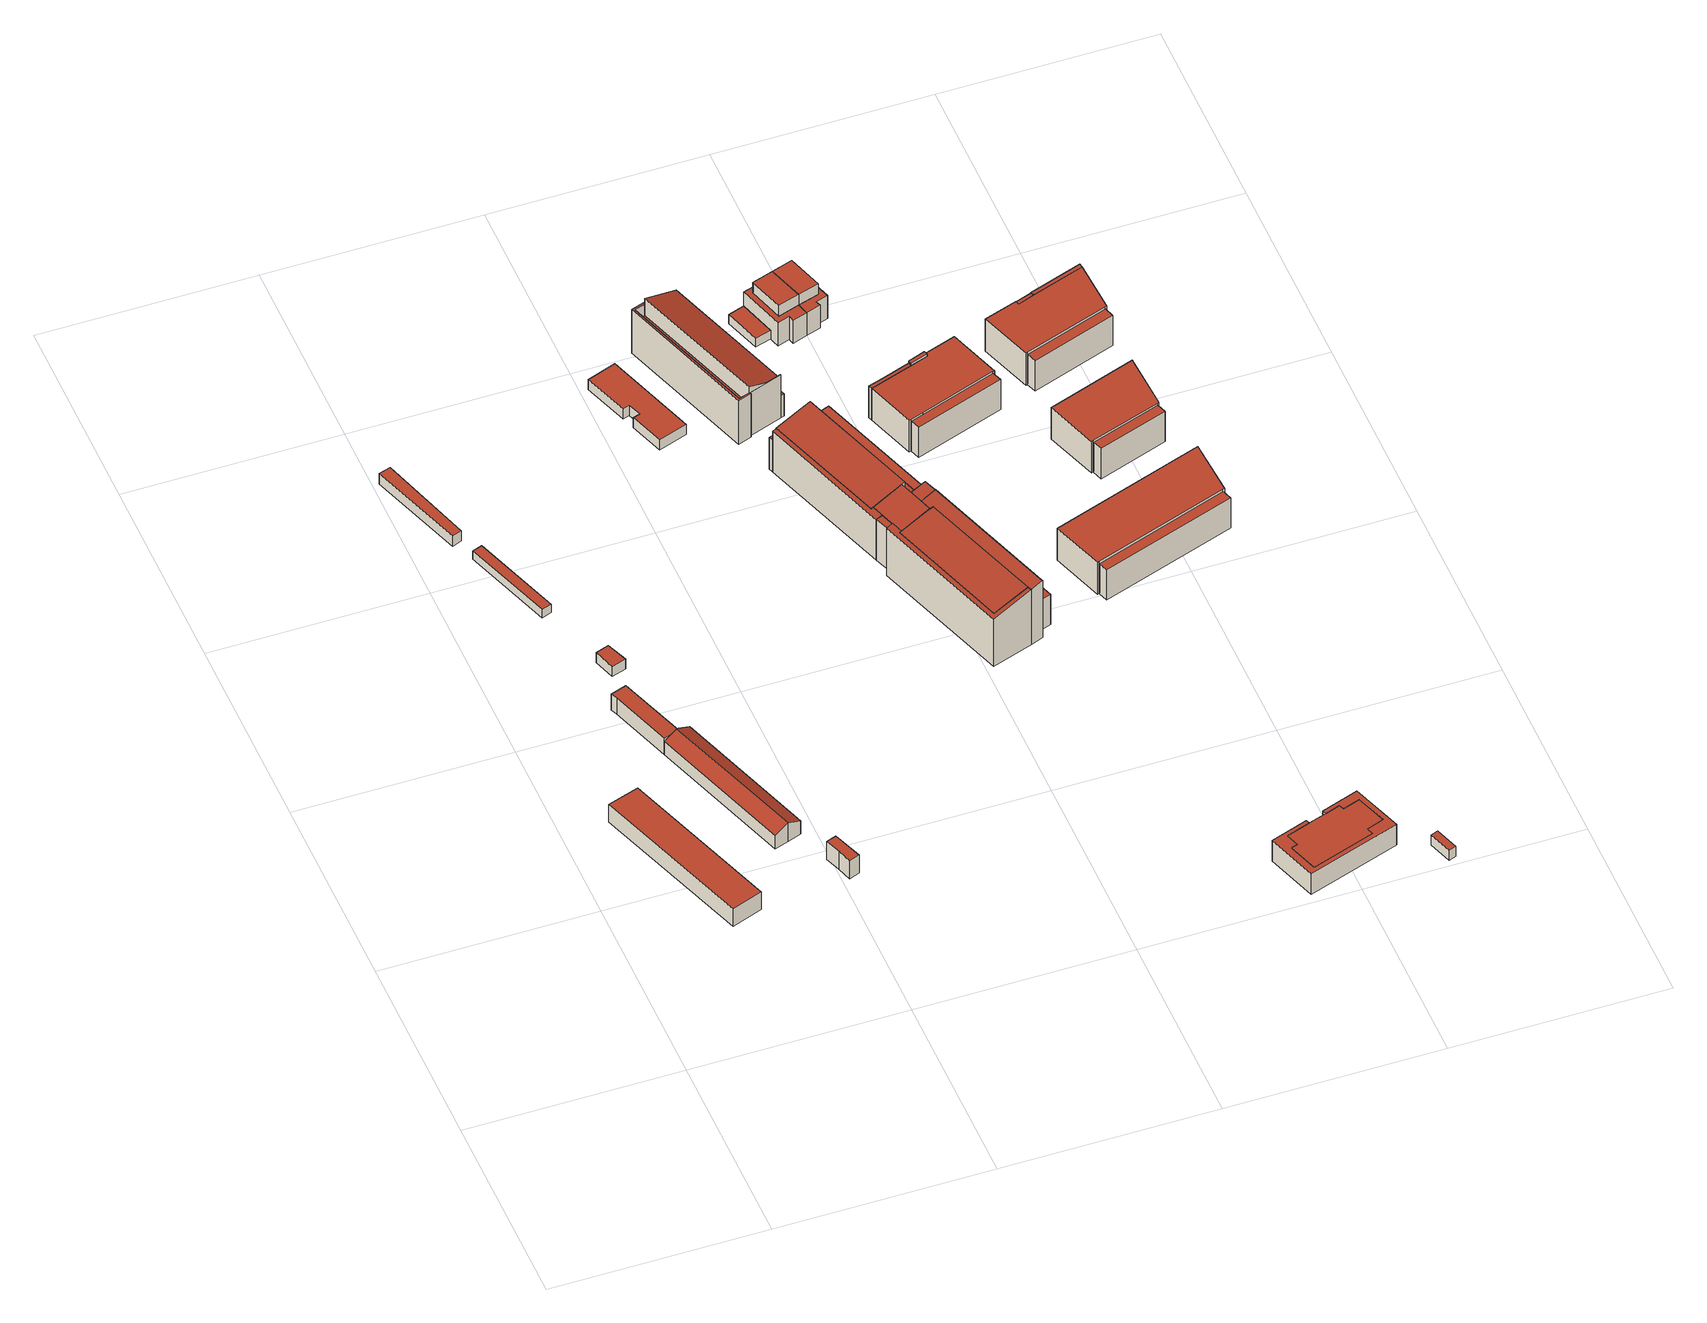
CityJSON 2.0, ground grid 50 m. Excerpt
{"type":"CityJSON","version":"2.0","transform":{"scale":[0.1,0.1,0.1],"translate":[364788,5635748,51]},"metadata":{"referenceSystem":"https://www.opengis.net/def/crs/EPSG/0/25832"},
"CityObjects":{
"building1":{"type":"Building","attributes":{"Geometrietyp2DReferenz":"3000","Gemeindeschluessel":"05315000","function":"51009_1610","roofType":"1000","measuredHeight":5.07},"geometry":[{"type":"Solid","lod":"2","boundaries":[[[[0,1,2,3]],[[4,5,1,0]],[[6,7,5,4]],[[3,2,7,6]],[[4,0,3,6]],[[1,5,7,2]]]],"semantics":{"surfaces":[{"type":"WallSurface"},{"type":"RoofSurface"},{"type":"GroundSurface"}],"values":[[0,0,0,0,1,2]]}}]},
"building2":{"type":"Building","attributes":{"Geometrietyp2DReferenz":"3000","Gemeindeschluessel":"05315000","function":"51009_1610","roofType":"9999","measuredHeight":3},"geometry":[{"type":"Solid","lod":"2","boundaries":[[[[8,9,10,11]],[[9,12,13,10]],[[8,14,12,9]],[[11,15,14,8]],[[10,13,15,11]],[[12,14,15,13]]]],"semantics":{"surfaces":[{"type":"RoofSurface"},{"type":"WallSurface"},{"type":"GroundSurface"}],"values":[[0,1,1,1,1,2]]}}]},
"building3":{"type":"Building","attributes":{"Gemeindeschluessel":"05315000","Geometrietyp2DReferenz":"3000","function":"51009_1610"},"children":["building3-1","building3-2"]},
"building3-1":{"type":"BuildingPart","attributes":{"roofType":"3100","measuredHeight":5.37},"parents":["building3"],"geometry":[{"type":"MultiSurface","lod":"2","boundaries":[[[16,17,18,19]],[[20,21,17,16]],[[22,23,21,20]],[[24,25,23,22]],[[26,27,25,24]],[[26,24,22,28]],[[20,16,19,28,22]],[[29,18,17,21,23,25,27]],[[28,30,31]],[[26,31,30,29,27]],[[28,19,32,30]],[[29,30,32,18]]],"semantics":{"surfaces":[{"type":"WallSurface"},{"type":"RoofSurface"},{"type":"GroundSurface"},{"type":"ClosureSurface"}],"values":[0,0,0,0,0,1,1,2,0,3,0,3]}}]},
"building3-2":{"type":"BuildingPart","attributes":{"roofType":"1000","measuredHeight":4.65},"parents":["building3"],"geometry":[{"type":"MultiSurface","lod":"2","boundaries":[[[33,34,35,36]],[[37,38,34,33]],[[32,18,38,37]],[[36,35,27,39]],[[32,37,33,36,39]],[[34,38,18,27,35]],[[39,26,31]],[[30,31,26,27,29]],[[32,30,29,18]]],"semantics":{"surfaces":[{"type":"WallSurface"},{"type":"RoofSurface"},{"type":"GroundSurface"},{"type":"ClosureSurface"}],"values":[0,0,0,0,1,2,0,3,3]}}]},
"building4":{"type":"Building","attributes":{"Geometrietyp2DReferenz":"3000","Gemeindeschluessel":"05315000","function":"51009_1610","roofType":"1000","measuredHeight":2.37},"geometry":[{"type":"Solid","lod":"2","boundaries":[[[[40,41,42,43]],[[44,45,41,40]],[[46,47,45,44]],[[43,42,47,46]],[[44,40,43,46]],[[41,45,47,42]]]],"semantics":{"surfaces":[{"type":"WallSurface"},{"type":"RoofSurface"},{"type":"GroundSurface"}],"values":[[0,0,0,0,1,2]]}}]},
"building5":{"type":"Building","attributes":{"Geometrietyp2DReferenz":"3000","Gemeindeschluessel":"05315000","function":"31001_2055","roofType":"1000","measuredHeight":2.93,"storeysAboveGround":1},"address":[{"country":"Germany","locality":"Köln","thoroughfareNumber":"45","thoroughfareName":"Am Bahnhof"}],"geometry":[{"type":"Solid","lod":"2","boundaries":[[[[48,49,50,51]],[[52,53,49,48]],[[54,55,53,52]],[[51,50,55,54]],[[52,48,51,54]],[[49,53,55,50]]]],"semantics":{"surfaces":[{"type":"WallSurface"},{"type":"RoofSurface"},{"type":"GroundSurface"}],"values":[[0,0,0,0,1,2]]}}]},
"building6":{"type":"Building","attributes":{"Geometrietyp2DReferenz":"3000","Gemeindeschluessel":"05315000","function":"51009_1610","roofType":"1000","measuredHeight":5.26},"geometry":[{"type":"Solid","lod":"2","boundaries":[[[[56,57,58,59]],[[60,61,57,56]],[[62,63,61,60]],[[64,65,63,62]],[[59,58,65,64]],[[62,60,56,59,64]],[[57,61,63,65,58]]]],"semantics":{"surfaces":[{"type":"WallSurface"},{"type":"RoofSurface"},{"type":"GroundSurface"}],"values":[[0,0,0,0,0,1,2]]}}]},
"building7":{"type":"Building","attributes":{"Geometrietyp2DReferenz":"3000","Gemeindeschluessel":"05315000","function":"51009_1611","roofType":"1000","measuredHeight":5.26},"geometry":[{"type":"Solid","lod":"2","boundaries":[[[[56,57,58,59]],[[60,61,57,56]],[[62,63,61,60]],[[64,65,63,62]],[[59,58,65,64]],[[62,60,56,59,64]],[[57,61,63,65,58]]]],"semantics":{"surfaces":[{"type":"WallSurface"},{"type":"RoofSurface"},{"type":"GroundSurface"}],"values":[[0,0,0,0,0,1,2]]}}]},
"building8":{"type":"Building","attributes":{"Geometrietyp2DReferenz":"3000","Gemeindeschluessel":"05315000","function":"51009_1611","roofType":"1000","measuredHeight":2.9},"geometry":[{"type":"Solid","lod":"2","boundaries":[[[[66,67,68,69]],[[70,71,67,66]],[[72,73,71,70]],[[74,75,73,72]],[[76,77,75,74]],[[78,79,77,76]],[[80,81,79,78]],[[69,68,81,80]],[[78,76,74,72,70,66,69,80]],[[67,71,73,75,77,79,81,68]]]],"semantics":{"surfaces":[{"type":"WallSurface"},{"type":"RoofSurface"},{"type":"GroundSurface"}],"values":[[0,0,0,0,0,0,0,0,1,2]]}}]},
"building9":{"type":"Building","attributes":{"Gemeindeschluessel":"05315000","Geometrietyp2DReferenz":"3000","function":"31001_1010"},"address":[{"country":"Germany","locality":"Köln","thoroughfareNumber":"74","thoroughfareName":"Am Bahnhof"},{"country":"Germany","locality":"Köln","thoroughfareNumber":"76","thoroughfareName":"Am Bahnhof"},{"country":"Germany","locality":"Köln","thoroughfareNumber":"80","thoroughfareName":"Am Bahnhof"},{"country":"Germany","locality":"Köln","thoroughfareNumber":"72","thoroughfareName":"Am Bahnhof"},{"country":"Germany","locality":"Köln","thoroughfareNumber":"70","thoroughfareName":"Am Bahnhof"},{"country":"Germany","locality":"Köln","thoroughfareNumber":"78","thoroughfareName":"Am Bahnhof"},{"country":"Germany","locality":"Köln","thoroughfareNumber":"82","thoroughfareName":"Am Bahnhof"}],"children":["building9-1","building9-2","building9-3","building9-4","building9-5","building9-6"]},
"building9-1":{"type":"BuildingPart","attributes":{"roofType":"2100","measuredHeight":14.4,"storeysAboveGround":4},"parents":["building9"],"geometry":[{"type":"MultiSurface","lod":"2","boundaries":[[[82,83,84,85]],[[86,87,88,89]],[[90,86,89,91]],[[83,92,93]],[[93,92,90,91,84]],[[90,94,87,86]],[[83,82,95,96]],[[96,95,94,90]],[[82,85,97,98]],[[88,87,98,97]],[[85,84,99,100]],[[100,99,89,88]]],"semantics":{"surfaces":[{"type":"RoofSurface"},{"type":"GroundSurface"},{"type":"WallSurface"},{"type":"ClosureSurface"}],"values":[0,1,2,2,3,2,2,3,2,3,2,3]}}]},
"building9-2":{"type":"BuildingPart","attributes":{"roofType":"1000","measuredHeight":12.7,"storeysAboveGround":4},"address":[{"country":"Germany","locality":"Köln","thoroughfareNumber":"74","thoroughfareName":"Am Bahnhof"}],"parents":["building9"],"geometry":[{"type":"MultiSurface","lod":"2","boundaries":[[[101,102,103,104]],[[105,87,106,107]],[[108,109,110,111]],[[112,113,109,108]],[[114,115,113,112]],[[104,103,115,114]],[[112,108,111,116,92,117,118,105,107,101,104,114]],[[102,106,87,119,120,86,121,110,109,113,115,103]],[[101,107,122,123]],[[106,102,123,122]],[[94,124,119,87]],[[105,118,125,95]],[[95,125,124,94]],[[124,126,120,119]],[[118,117,127,125]],[[125,127,126,124]],[[126,90,86,120]],[[117,92,96,127]],[[127,96,90,126]],[[90,128,121,86]],[[92,116,128,90]],[[128,129,110,121]],[[116,111,129,128]]],"semantics":{"surfaces":[{"type":"WallSurface"},{"type":"RoofSurface"},{"type":"GroundSurface"},{"type":"ClosureSurface"}],"values":[0,0,0,0,0,0,1,2,0,3,0,0,3,0,0,3,0,0,3,0,3,0,3]}}]},
"building9-3":{"type":"BuildingPart","attributes":{"roofType":"1000","measuredHeight":6.5,"storeysAboveGround":4},"address":[{"country":"Germany","locality":"Köln","thoroughfareNumber":"74","thoroughfareName":"Am Bahnhof"}],"parents":["building9"],"geometry":[{"type":"Solid","lod":"2","boundaries":[[[[130,131,88,100]],[[132,133,131,130]],[[99,89,133,132]],[[132,130,100,99]],[[131,133,89,88]],[[99,100,88,89]]]],"semantics":{"surfaces":[{"type":"WallSurface"},{"type":"RoofSurface"},{"type":"GroundSurface"},{"type":"ClosureSurface"}],"values":[[0,0,0,1,2,3]]}}]},
"building9-4":{"type":"BuildingPart","attributes":{"roofType":"1000","measuredHeight":9.44,"storeysAboveGround":4},"address":[{"country":"Germany","locality":"Köln","thoroughfareNumber":"74","thoroughfareName":"Am Bahnhof"}],"parents":["building9"],"geometry":[{"type":"Solid","lod":"2","boundaries":[[[[96,95,125,127]],[[94,90,126,124]],[[125,95,94,124]],[[95,96,90,94]],[[96,127,126,90]],[[127,125,124,126]]]],"semantics":{"surfaces":[{"type":"RoofSurface"},{"type":"GroundSurface"},{"type":"ClosureSurface"}],"values":[[0,1,2,2,2,2]]}}]},
"building9-5":{"type":"BuildingPart","attributes":{"roofType":"1000","measuredHeight":12.59,"storeysAboveGround":4},"address":[{"country":"Germany","locality":"Köln","thoroughfareNumber":"74","thoroughfareName":"Am Bahnhof"}],"parents":["building9"],"geometry":[{"type":"MultiSurface","lod":"2","boundaries":[[[134,135,91,136]],[[111,129,135,134]],[[111,134,136,92,116]],[[91,135,129,128,90]],[[136,84,93]],[[92,93,84,91,90]],[[116,128,129,111]],[[92,90,128,116]]],"semantics":{"surfaces":[{"type":"WallSurface"},{"type":"RoofSurface"},{"type":"GroundSurface"},{"type":"ClosureSurface"}],"values":[0,0,1,2,0,3,3,3]}}]},
"building9-6":{"type":"BuildingPart","attributes":{"roofType":"1000","measuredHeight":3.5,"storeysAboveGround":4},"address":[{"country":"Germany","locality":"Köln","thoroughfareNumber":"74","thoroughfareName":"Am Bahnhof"}],"parents":["building9"],"geometry":[{"type":"Solid","lod":"2","boundaries":[[[[122,106,87,98]],[[137,138,102,123]],[[97,88,138,137]],[[137,123,122,98,97]],[[106,102,138,88,87]],[[122,123,102,106]],[[97,98,87,88]]]],"semantics":{"surfaces":[{"type":"WallSurface"},{"type":"RoofSurface"},{"type":"GroundSurface"},{"type":"ClosureSurface"}],"values":[[0,0,0,1,2,3,3]]}}]},
"building10":{"type":"Building","attributes":{"Gemeindeschluessel":"05315000","Geometrietyp2DReferenz":"3000","function":"31001_1010"},"address":[{"country":"Germany","locality":"Köln","thoroughfareNumber":"56","thoroughfareName":"Am Bahnhof"},{"country":"Germany","locality":"Köln","thoroughfareNumber":"52","thoroughfareName":"Am Bahnhof"},{"country":"Germany","locality":"Köln","thoroughfareNumber":"54","thoroughfareName":"Am Bahnhof"},{"country":"Germany","locality":"Köln","thoroughfareNumber":"58","thoroughfareName":"Am Bahnhof"}],"children":["building10-1","building10-2","building10-3","building10-4","building10-5","building10-6","building10-7","building10-8","building10-9","building10-10"]},
"building10-1":{"type":"BuildingPart","attributes":{"roofType":"2100","measuredHeight":16.75,"storeysAboveGround":3},"parents":["building10"],"geometry":[{"type":"MultiSurface","lod":"2","boundaries":[[[139,140,141,142]],[[143,144,140,139]],[[145,146,144,143]],[[143,139,142,147,148,149,150,145]],[[151,152,153,141,140,144,146,154]],[[155,156,151,154]],[[156,155,150,149]],[[156,157,152,151]],[[149,148,157,156]],[[157,158,153,152]],[[148,147,158,157]],[[159,141,153,160]],[[142,161,162]],[[147,162,161,159,160]],[[145,150,154,146]]],"semantics":{"surfaces":[{"type":"WallSurface"},{"type":"RoofSurface"},{"type":"GroundSurface"},{"type":"ClosureSurface"}],"values":[0,0,0,1,2,0,3,0,3,0,3,0,0,3,3]}}]},
"building10-2":{"type":"BuildingPart","attributes":{"roofType":"2100","measuredHeight":16.02,"storeysAboveGround":3},"parents":["building10"],"geometry":[{"type":"MultiSurface","lod":"2","boundaries":[[[163,164,146,145]],[[165,166,164,163]],[[167,168,169,165,163,145,150,170]],[[146,164,166,171,172,173,174,154]],[[146,154,150,145]],[[175,171,166,176]],[[169,177,178]],[[165,178,177,175,176]],[[179,180,172,171]],[[169,168,180,179]],[[180,181,173,172]],[[168,167,181,180]],[[181,182,174,173]],[[167,170,182,181]],[[182,155,154,174]],[[170,183,150,155,182]]],"semantics":{"surfaces":[{"type":"WallSurface"},{"type":"RoofSurface"},{"type":"GroundSurface"},{"type":"ClosureSurface"}],"values":[0,0,1,2,3,0,0,3,0,3,0,3,0,3,0,3]}}]},
"building10-3":{"type":"BuildingPart","attributes":{"roofType":"2100","measuredHeight":14.48,"storeysAboveGround":3},"address":[{"country":"Germany","locality":"Köln","thoroughfareNumber":"56","thoroughfareName":"Am Bahnhof"}],"parents":["building10"],"geometry":[{"type":"MultiSurface","lod":"2","boundaries":[[[184,185,186,187,188,189]],[[190,191,192,193,194,195]],[[196,197,190,195]],[[188,187,198,199]],[[197,196,199,198]],[[197,200,191,190]],[[187,186,201,202]],[[200,197,202,201]],[[200,203,192,191]],[[186,185,204,201]],[[203,200,201,204]],[[203,205,193,192]],[[185,184,206,204]],[[205,203,204,206]],[[189,207,208]],[[184,208,207,194,193]],[[209,196,195,194]],[[189,188,199,207]],[[196,209,207,199]]],"semantics":{"surfaces":[{"type":"RoofSurface"},{"type":"GroundSurface"},{"type":"WallSurface"},{"type":"ClosureSurface"}],"values":[0,1,2,2,3,2,2,3,2,2,3,2,2,3,2,3,2,2,3]}}]},
"building10-4":{"type":"BuildingPart","attributes":{"roofType":"2100","measuredHeight":14.45,"storeysAboveGround":3},"parents":["building10"],"geometry":[{"type":"MultiSurface","lod":"2","boundaries":[[[210,211,180,212]],[[213,210,212,214,215,150,149]],[[182,181,180,211,157,156,155]],[[215,170,183]],[[150,183,170,182,155]],[[215,214,167,170]],[[181,182,170,167]],[[214,212,168,167]],[[180,181,167,168]],[[210,216,217]],[[217,216,213,157,211]],[[149,148,213]],[[156,157,148,149]],[[150,155,156,149]]],"semantics":{"surfaces":[{"type":"WallSurface"},{"type":"RoofSurface"},{"type":"GroundSurface"},{"type":"ClosureSurface"}],"values":[0,1,2,0,3,0,3,0,3,0,3,0,3,3]}}]},
"building10-5":{"type":"BuildingPart","attributes":{"roofType":"2100","measuredHeight":14.48,"storeysAboveGround":3},"parents":["building10"],"geometry":[{"type":"MultiSurface","lod":"2","boundaries":[[[168,180,211,217]],[[218,219,207,168,217]],[[194,193,157,211,180]],[[175,220,209,194,179]],[[169,221,222,177]],[[168,169,179,180]],[[177,222,220,175]],[[222,221,207,209,220]],[[219,184,208]],[[207,208,184,193,194]],[[205,223,160,158,193]],[[219,218,148,147,224,225,206]],[[157,158,147,148]],[[224,147,160,223]],[[223,205,206,225]],[[218,216,213]],[[213,216,217,211,157]]],"semantics":{"surfaces":[{"type":"WallSurface"},{"type":"RoofSurface"},{"type":"GroundSurface"},{"type":"ClosureSurface"}],"values":[0,1,2,0,0,3,3,3,0,3,0,0,3,3,3,0,3]}}]},
"building10-6":{"type":"BuildingPart","attributes":{"roofType":"1000","measuredHeight":11.91,"storeysAboveGround":3},"address":[{"country":"Germany","locality":"Köln","thoroughfareNumber":"56","thoroughfareName":"Am Bahnhof"}],"parents":["building10"],"geometry":[{"type":"MultiSurface","lod":"2","boundaries":[[[226,227,176,228]],[[177,222,226,228]],[[220,175,176,227]],[[226,229,230]],[[230,229,222,220,227]],[[175,220,222,177]],[[228,165,178]],[[177,178,165,176,175]]],"semantics":{"surfaces":[{"type":"WallSurface"},{"type":"RoofSurface"},{"type":"GroundSurface"},{"type":"ClosureSurface"}],"values":[0,1,2,0,3,3,0,3]}}]},
"building10-7":{"type":"BuildingPart","attributes":{"roofType":"2100","measuredHeight":14.66,"storeysAboveGround":3},"address":[{"country":"Germany","locality":"Köln","thoroughfareNumber":"56","thoroughfareName":"Am Bahnhof"}],"parents":["building10"],"geometry":[{"type":"MultiSurface","lod":"2","boundaries":[[[161,159,231,232]],[[161,232,224,147]],[[231,159,160,223]],[[224,232,233,225]],[[225,233,231,223]],[[161,162,147,160,159]],[[147,224,223,160]]],"semantics":{"surfaces":[{"type":"WallSurface"},{"type":"RoofSurface"},{"type":"GroundSurface"},{"type":"ClosureSurface"}],"values":[0,1,2,0,3,3,3]}}]},
"building10-8":{"type":"BuildingPart","attributes":{"roofType":"1000","measuredHeight":9.31,"storeysAboveGround":3},"address":[{"country":"Germany","locality":"Köln","thoroughfareNumber":"56","thoroughfareName":"Am Bahnhof"}],"parents":["building10"],"geometry":[{"type":"Solid","lod":"2","boundaries":[[[[234,235,236,237]],[[238,239,235,234]],[[240,241,239,238]],[[233,231,241,240]],[[206,225,233,240,238,234,237,201,204]],[[236,235,239,241,231,223,205,203,200]],[[237,236,200,201]],[[233,225,223,231]],[[225,206,205,223]],[[206,204,203,205]],[[204,201,200,203]]]],"semantics":{"surfaces":[{"type":"WallSurface"},{"type":"RoofSurface"},{"type":"GroundSurface"},{"type":"ClosureSurface"}],"values":[[0,0,0,0,1,2,3,3,3,3,3]]}}]},
"building10-9":{"type":"BuildingPart","attributes":{"roofType":"1000","measuredHeight":9.31,"storeysAboveGround":3},"parents":["building10"],"geometry":[{"type":"Solid","lod":"2","boundaries":[[[[242,243,244,245]],[[237,236,243,242]],[[201,237,242,245,202]],[[243,236,200,197,244]],[[201,200,236,237]],[[201,202,197,200]],[[202,245,244,197]]]],"semantics":{"surfaces":[{"type":"WallSurface"},{"type":"RoofSurface"},{"type":"GroundSurface"},{"type":"ClosureSurface"}],"values":[[0,0,1,2,3,3,3]]}}]},
"building10-10":{"type":"BuildingPart","attributes":{"roofType":"2100","measuredHeight":12.14,"storeysAboveGround":3},"parents":["building10"],"geometry":[{"type":"MultiSurface","lod":"2","boundaries":[[[246,244,227,230]],[[207,199,198,246,230,221]],[[244,197,196,209,220,227]],[[246,198,202,245]],[[197,244,245,202]],[[198,199,196,197]],[[207,209,196,199]],[[207,221,222,220,209]],[[221,229,222]],[[222,229,230,227,220]]],"semantics":{"surfaces":[{"type":"WallSurface"},{"type":"RoofSurface"},{"type":"GroundSurface"},{"type":"ClosureSurface"}],"values":[0,1,2,0,3,3,3,3,0,3]}}]},
"building11":{"type":"Building","attributes":{"Geometrietyp2DReferenz":"3000","Gemeindeschluessel":"05315000","function":"51009_1610","roofType":"9999","measuredHeight":3},"geometry":[{"type":"Solid","lod":"2","boundaries":[[[[247,248,249,250]],[[248,251,252,249]],[[247,253,251,248]],[[250,254,253,247]],[[249,252,254,250]],[[251,253,254,252]]]],"semantics":{"surfaces":[{"type":"RoofSurface"},{"type":"WallSurface"},{"type":"GroundSurface"}],"values":[[0,1,1,1,1,2]]}}]},
"building12":{"type":"Building","attributes":{"Geometrietyp2DReferenz":"3000","Gemeindeschluessel":"05315000","function":"51009_1610","roofType":"1000","measuredHeight":8.85},"geometry":[{"type":"Solid","lod":"2","boundaries":[[[[255,256,257,258]],[[259,260,256,255]],[[261,159,260,259]],[[262,231,159,261]],[[263,241,231,262]],[[258,257,241,263]],[[262,261,259,255,258,263]],[[256,260,159,231,241,257]]]],"semantics":{"surfaces":[{"type":"WallSurface"},{"type":"RoofSurface"},{"type":"GroundSurface"}],"values":[[0,0,0,0,0,0,1,2]]}}]},
"building13":{"type":"Building","attributes":{"Geometrietyp2DReferenz":"3000","Gemeindeschluessel":"05315000","function":"51009_1611","roofType":"1000","measuredHeight":2.59},"geometry":[{"type":"Solid","lod":"2","boundaries":[[[[264,265,266,267]],[[268,269,265,264]],[[270,271,269,268]],[[267,266,271,270]],[[268,264,267,270]],[[265,269,271,266]]]],"semantics":{"surfaces":[{"type":"WallSurface"},{"type":"RoofSurface"},{"type":"GroundSurface"}],"values":[[0,0,0,0,1,2]]}}]},
"building14":{"type":"Building","attributes":{"Gemeindeschluessel":"05315000","Geometrietyp2DReferenz":"3000","function":"31001_1010"},"address":[{"country":"Germany","locality":"Köln","thoroughfareNumber":"7","thoroughfareName":"Zum Alten Paulshof"}],"children":["building14-1","building14-2"]},
"building14-1":{"type":"BuildingPart","attributes":{"roofType":"9999","measuredHeight":6,"storeysAboveGround":2},"parents":["building14"],"geometry":[{"type":"Solid","lod":"2","boundaries":[[[[272,273,274,275,276,277,278,279,280,281,282,283,284,285,286,287,288,289]],[[287,290,291,288]],[[286,292,290,287]],[[274,293,294,275]],[[273,295,293,274]],[[288,291,296,289]],[[272,297,295,273]],[[289,296,297,272]],[[285,252,292,286]],[[284,251,252,285]],[[283,253,251,284]],[[282,298,253,283]],[[281,299,298,282]],[[280,300,299,281]],[[279,301,300,280]],[[278,302,301,279]],[[277,303,302,278]],[[276,304,303,277]],[[275,294,304,276]],[[290,292,252,251,253,298,299,300,301,302,303,304,294,293,295,297,296,291]]]],"semantics":{"surfaces":[{"type":"RoofSurface"},{"type":"WallSurface"},{"type":"GroundSurface"}],"values":[[0,1,1,1,1,1,1,1,1,1,1,1,1,1,1,1,1,1,1,2]]}}]},
"building14-2":{"type":"BuildingPart","attributes":{"roofType":"9999","measuredHeight":6,"storeysAboveGround":2},"address":[{"country":"Germany","locality":"Köln","thoroughfareNumber":"7","thoroughfareName":"Zum Alten Paulshof"}],"parents":["building14"],"geometry":[{"type":"Solid","lod":"2","boundaries":[[[[281,280,279,278,277,276,275,286,285,284,283,282]],[[275,294,292,286]],[[281,299,300,280]],[[282,298,299,281]],[[283,253,298,282]],[[284,251,253,283]],[[285,252,251,284]],[[286,292,252,285]],[[276,304,294,275]],[[277,303,304,276]],[[278,302,303,277]],[[279,301,302,278]],[[280,300,301,279]],[[251,252,292,294,304,303,302,301,300,299,298,253]]]],"semantics":{"surfaces":[{"type":"RoofSurface"},{"type":"WallSurface"},{"type":"GroundSurface"}],"values":[[0,1,1,1,1,1,1,1,1,1,1,1,1,2]]}}]},
"building15":{"type":"Building","attributes":{"Gemeindeschluessel":"05315000","Geometrietyp2DReferenz":"3000","function":"31001_1010"},"address":[{"country":"Germany","locality":"Köln","thoroughfareNumber":"2","thoroughfareName":"Kemenatenweg"}],"children":["building15-1","building15-2"]},
"building15-1":{"type":"BuildingPart","attributes":{"roofType":"1000","measuredHeight":6.74,"storeysAboveGround":2},"parents":["building15"],"geometry":[{"type":"Solid","lod":"2","boundaries":[[[[305,306,307,308]],[[309,266,306,305]],[[310,311,266,309]],[[312,313,311,310]],[[314,315,316,317]],[[318,319,315,314]],[[308,307,319,318]],[[314,317,320,321,312,310,309,305,308,318]],[[306,266,311,313,322,323,316,315,319,307]],[[312,321,322,313]],[[321,320,323,322]],[[320,317,316,323]]]],"semantics":{"surfaces":[{"type":"WallSurface"},{"type":"RoofSurface"},{"type":"GroundSurface"},{"type":"ClosureSurface"}],"values":[[0,0,0,0,0,0,0,1,2,3,3,3]]}}]},
"building15-2":{"type":"BuildingPart","attributes":{"roofType":"1000","measuredHeight":9.82,"storeysAboveGround":2},"address":[{"country":"Germany","locality":"Köln","thoroughfareNumber":"2","thoroughfareName":"Kemenatenweg"}],"parents":["building15"],"geometry":[{"type":"MultiSurface","lod":"2","boundaries":[[[324,316,313,325]],[[324,325,326,327]],[[313,316,323,322]],[[326,325,312,321]],[[313,322,321,312]],[[324,327,320,317]],[[323,316,317,320]],[[327,326,321,320]],[[322,323,320,321]]],"semantics":{"surfaces":[{"type":"WallSurface"},{"type":"RoofSurface"},{"type":"GroundSurface"},{"type":"ClosureSurface"}],"values":[0,1,2,0,3,0,3,0,3]}}]},
"building16":{"type":"Building","attributes":{"Geometrietyp2DReferenz":"3000","Gemeindeschluessel":"05315000","function":"51009_1610","roofType":"9999","measuredHeight":3},"geometry":[{"type":"Solid","lod":"2","boundaries":[[[[328,329,330,331]],[[329,302,332,330]],[[328,303,302,329]],[[331,304,303,328]],[[330,332,304,331]],[[302,303,304,332]]]],"semantics":{"surfaces":[{"type":"RoofSurface"},{"type":"WallSurface"},{"type":"GroundSurface"}],"values":[[0,1,1,1,1,2]]}}]},
"building17":{"type":"Building","attributes":{"Geometrietyp2DReferenz":"3000","Gemeindeschluessel":"05315000","function":"51009_1610","roofType":"9999","measuredHeight":3},"geometry":[{"type":"Solid","lod":"2","boundaries":[[[[333,334,335,336]],[[334,337,301,335]],[[333,299,337,334]],[[336,300,299,333]],[[335,301,300,336]],[[337,299,300,301]]]],"semantics":{"surfaces":[{"type":"RoofSurface"},{"type":"WallSurface"},{"type":"GroundSurface"}],"values":[[0,1,1,1,1,2]]}}]},
"building18":{"type":"Building","attributes":{"Gemeindeschluessel":"05315000","Geometrietyp2DReferenz":"3000","function":"31001_1010"},"address":[{"country":"Germany","locality":"Köln","thoroughfareNumber":"4","thoroughfareName":"Kemenatenweg"}],"children":["building18-1","building18-2"]},
"building18-1":{"type":"BuildingPart","attributes":{"roofType":"1000","measuredHeight":6.78,"storeysAboveGround":2},"parents":["building18"],"geometry":[{"type":"Solid","lod":"2","boundaries":[[[[310,311,313,312]],[[338,339,311,310]],[[340,341,339,338]],[[342,343,341,340]],[[344,345,343,342]],[[346,347,345,344]],[[348,349,347,346]],[[314,315,349,348]],[[317,316,315,314]],[[348,346,344,342,340,338,310,312,350,351,317,314]],[[352,353,313,311,339,341,343,345,347,349,315,316]],[[317,351,352,316]],[[351,350,353,352]],[[350,312,313,353]]]],"semantics":{"surfaces":[{"type":"WallSurface"},{"type":"RoofSurface"},{"type":"GroundSurface"},{"type":"ClosureSurface"}],"values":[[0,0,0,0,0,0,0,0,0,1,2,3,3,3]]}}]},
"building18-2":{"type":"BuildingPart","attributes":{"roofType":"1000","measuredHeight":9.87,"storeysAboveGround":2},"address":[{"country":"Germany","locality":"Köln","thoroughfareNumber":"4","thoroughfareName":"Kemenatenweg"}],"parents":["building18"],"geometry":[{"type":"MultiSurface","lod":"2","boundaries":[[[325,313,316,324]],[[354,355,325,324]],[[353,352,316,313]],[[325,355,350,312]],[[353,313,312,350]],[[355,354,351,350]],[[352,353,350,351]],[[354,324,317,351]],[[316,352,351,317]]],"semantics":{"surfaces":[{"type":"WallSurface"},{"type":"RoofSurface"},{"type":"GroundSurface"},{"type":"ClosureSurface"}],"values":[0,1,2,0,3,0,3,0,3]}}]},
"building19":{"type":"Building","attributes":{"Gemeindeschluessel":"05315000","Geometrietyp2DReferenz":"3000","function":"31001_1010"},"address":[{"country":"Germany","locality":"Köln","thoroughfareNumber":"68","thoroughfareName":"Am Bahnhof"}],"children":["building19-1","building19-2","building19-3"]},
"building19-1":{"type":"BuildingPart","attributes":{"roofType":"1000","measuredHeight":9.25,"storeysAboveGround":3},"parents":["building19"],"geometry":[{"type":"MultiSurface","lod":"2","boundaries":[[[356,357,358,359]],[[360,361,357,356]],[[362,363,361,360]],[[364,365,366,367]],[[368,369,365,364]],[[370,371,369,368]],[[359,358,371,370]],[[368,364,367,372,373,362,360,356,359,370]],[[357,361,363,374,375,366,365,369,371,358]],[[373,374,363,362]],[[376,377,375,374]],[[373,372,377,376]],[[377,378,366,375]],[[372,367,378,377]]],"semantics":{"surfaces":[{"type":"WallSurface"},{"type":"RoofSurface"},{"type":"GroundSurface"},{"type":"ClosureSurface"}],"values":[0,0,0,0,0,0,0,1,2,3,0,3,0,3]}}]},
"building19-2":{"type":"BuildingPart","attributes":{"roofType":"1000","measuredHeight":9.25,"storeysAboveGround":3},"parents":["building19"],"geometry":[{"type":"MultiSurface","lod":"2","boundaries":[[[379,380,363,362]],[[381,382,380,379]],[[383,384,382,381]],[[383,381,379,362,373]],[[380,382,384,374,363]],[[385,376,374,384]],[[383,373,376,385]],[[362,363,374,373]]],"semantics":{"surfaces":[{"type":"WallSurface"},{"type":"RoofSurface"},{"type":"GroundSurface"},{"type":"ClosureSurface"}],"values":[0,0,0,1,2,0,3,3]}}]},
"building19-3":{"type":"BuildingPart","attributes":{"roofType":"1000","measuredHeight":9.77,"storeysAboveGround":3},"address":[{"country":"Germany","locality":"Köln","thoroughfareNumber":"68","thoroughfareName":"Am Bahnhof"}],"parents":["building19"],"geometry":[{"type":"MultiSurface","lod":"2","boundaries":[[[386,378,385,387]],[[388,389,386,387]],[[377,376,385,378]],[[386,389,372,367]],[[377,378,367,372]],[[389,388,373,372]],[[376,377,372,373]],[[388,387,383,373]],[[385,376,373,383]]],"semantics":{"surfaces":[{"type":"WallSurface"},{"type":"RoofSurface"},{"type":"GroundSurface"},{"type":"ClosureSurface"}],"values":[0,1,2,0,3,0,3,0,3]}}]},
"building20":{"type":"Building","attributes":{"Geometrietyp2DReferenz":"3000","Gemeindeschluessel":"05315000","function":"51009_1610","roofType":"1000","measuredHeight":8.85},"geometry":[{"type":"Solid","lod":"2","boundaries":[[[[390,371,358,391]],[[392,393,371,390]],[[394,395,393,392]],[[396,357,395,394]],[[391,358,357,396]],[[394,392,390,391,396]],[[371,393,395,357,358]]]],"semantics":{"surfaces":[{"type":"WallSurface"},{"type":"RoofSurface"},{"type":"GroundSurface"}],"values":[[0,0,0,0,0,1,2]]}}]},
"building21":{"type":"Building","attributes":{"Geometrietyp2DReferenz":"3000","Gemeindeschluessel":"05315000","function":"51009_1610","roofType":"9999","measuredHeight":3},"geometry":[{"type":"Solid","lod":"2","boundaries":[[[[397,398,399,400]],[[398,401,402,399]],[[397,403,401,398]],[[400,404,403,397]],[[399,402,404,400]],[[401,403,404,402]]]],"semantics":{"surfaces":[{"type":"RoofSurface"},{"type":"WallSurface"},{"type":"GroundSurface"}],"values":[[0,1,1,1,1,2]]}}]},
"building22":{"type":"Building","attributes":{"Geometrietyp2DReferenz":"3000","Gemeindeschluessel":"05315000","function":"31001_1010","roofType":"1000","measuredHeight":9.3,"storeysAboveGround":3},"address":[{"country":"Germany","locality":"Köln","thoroughfareNumber":"62","thoroughfareName":"Am Bahnhof"},{"country":"Germany","locality":"Köln","thoroughfareNumber":"60","thoroughfareName":"Am Bahnhof"}],"geometry":[{"type":"Solid","lod":"2","boundaries":[[[[405,406,407,408]],[[409,410,406,405]],[[411,412,410,409]],[[413,414,412,411]],[[415,416,414,413]],[[417,418,416,415]],[[408,407,418,417]],[[415,413,411,409,405,408,417]],[[406,410,412,414,416,418,407]]]],"semantics":{"surfaces":[{"type":"WallSurface"},{"type":"RoofSurface"},{"type":"GroundSurface"}],"values":[[0,0,0,0,0,0,0,1,2]]}}]},
"building23":{"type":"Building","attributes":{"Geometrietyp2DReferenz":"3000","Gemeindeschluessel":"05315000","function":"51009_1610","roofType":"1000","measuredHeight":8.84},"geometry":[{"type":"Solid","lod":"2","boundaries":[[[[419,420,412,421]],[[422,423,420,419]],[[424,414,423,422]],[[421,412,414,424]],[[422,419,421,424]],[[420,423,414,412]]]],"semantics":{"surfaces":[{"type":"WallSurface"},{"type":"RoofSurface"},{"type":"GroundSurface"}],"values":[[0,0,0,0,1,2]]}}]},
"building24":{"type":"Building","attributes":{"Geometrietyp2DReferenz":"3000","Gemeindeschluessel":"05315000","function":"31001_1010","roofType":"1000","measuredHeight":9.24,"storeysAboveGround":3},"address":[{"country":"Germany","locality":"Köln","thoroughfareNumber":"64","thoroughfareName":"Am Bahnhof"}],"geometry":[{"type":"Solid","lod":"2","boundaries":[[[[425,426,427,428]],[[429,430,426,425]],[[431,432,430,429]],[[433,434,432,431]],[[435,436,434,433]],[[428,427,436,435]],[[433,431,429,425,428,435]],[[426,430,432,434,436,427]]]],"semantics":{"surfaces":[{"type":"WallSurface"},{"type":"RoofSurface"},{"type":"GroundSurface"}],"values":[[0,0,0,0,0,0,1,2]]}}]},
"building25":{"type":"Building","attributes":{"Geometrietyp2DReferenz":"3000","Gemeindeschluessel":"05315000","function":"51009_1610","roofType":"1000","measuredHeight":8.86},"geometry":[{"type":"Solid","lod":"2","boundaries":[[[[437,438,430,439]],[[440,441,438,437]],[[442,432,441,440]],[[439,430,432,442]],[[440,437,439,442]],[[438,441,432,430]]]],"semantics":{"surfaces":[{"type":"WallSurface"},{"type":"RoofSurface"},{"type":"GroundSurface"}],"values":[[0,0,0,0,1,2]]}}]},
"building26":{"type":"Building","attributes":{"Gemeindeschluessel":"05315000","Geometrietyp2DReferenz":"3000","function":"31001_1010"},"address":[{"country":"Germany","locality":"Köln","thoroughfareNumber":"66","thoroughfareName":"Am Bahnhof"}],"children":["building26-1","building26-2","building26-3"]},
"building26-1":{"type":"BuildingPart","attributes":{"roofType":"1000","measuredHeight":9.26,"storeysAboveGround":3},"parents":["building26"],"geometry":[{"type":"MultiSurface","lod":"2","boundaries":[[[443,444,445,446]],[[447,448,444,443]],[[449,450,448,447]],[[451,452,453,454]],[[455,456,452,451]],[[446,445,456,455]],[[451,454,457,458,449,447,443,446,455]],[[444,448,450,459,460,453,452,456,445]],[[461,462,459,450]],[[449,458,463,464]],[[464,463,462,461]],[[462,465,460,459]],[[458,457,466,463]],[[463,466,465,462]],[[454,453,460,457]]],"semantics":{"surfaces":[{"type":"WallSurface"},{"type":"RoofSurface"},{"type":"GroundSurface"},{"type":"ClosureSurface"}],"values":[0,0,0,0,0,0,1,2,0,0,3,0,0,3,3]}}]},
"building26-2":{"type":"BuildingPart","attributes":{"roofType":"1000","measuredHeight":9.26,"storeysAboveGround":3},"parents":["building26"],"geometry":[{"type":"MultiSurface","lod":"2","boundaries":[[[467,468,469,470]],[[454,453,468,467]],[[454,467,470,457]],[[468,453,460,469]],[[457,460,453,454]],[[465,471,469,460]],[[457,470,472,466]],[[466,472,471,465]]],"semantics":{"surfaces":[{"type":"WallSurface"},{"type":"RoofSurface"},{"type":"GroundSurface"},{"type":"ClosureSurface"}],"values":[0,0,1,2,3,0,0,3]}}]},
"building26-3":{"type":"BuildingPart","attributes":{"roofType":"1000","measuredHeight":9.12,"storeysAboveGround":3},"address":[{"country":"Germany","locality":"Köln","thoroughfareNumber":"66","thoroughfareName":"Am Bahnhof"}],"parents":["building26"],"geometry":[{"type":"Solid","lod":"2","boundaries":[[[[472,471,461,464]],[[463,466,472,464]],[[465,462,461,471]],[[472,466,465,471]],[[466,463,462,465]],[[463,464,461,462]]]],"semantics":{"surfaces":[{"type":"WallSurface"},{"type":"RoofSurface"},{"type":"GroundSurface"},{"type":"ClosureSurface"}],"values":[[0,1,2,3,3,3]]}}]},
"building27":{"type":"Building","attributes":{"Geometrietyp2DReferenz":"3000","Gemeindeschluessel":"05315000","function":"51009_1610","roofType":"1000","measuredHeight":8.86},"geometry":[{"type":"Solid","lod":"2","boundaries":[[[[473,474,456,475]],[[476,477,474,473]],[[478,445,477,476]],[[475,456,445,478]],[[476,473,475,478]],[[474,477,445,456]]]],"semantics":{"surfaces":[{"type":"WallSurface"},{"type":"RoofSurface"},{"type":"GroundSurface"}],"values":[[0,0,0,0,1,2]]}}]}
},
"vertices":[
[307,371,72],[307,371,21],[176,748,21],[176,748,72],[235,345,72],[235,345,21],[102,724,72],[102,724,21],
[85,1591,56],[107,1599,56],[35,1826,56],[8,1817,56],[107,1599,26],[35,1826,26],[85,1591,26],[8,1817,26],
[344,888,62],[344,888,24],[316,878,24],[316,878,76],[461,547,62],[461,547,24],[429,535,78],[429,535,24],[396,524,62],[396,524,24],[279,865,62],[279,865,24],[311,876,78],[311,876,24],[311,876,71],[297,871,71],[316,878,71],
[223,1026,71],[223,1026,24],[229,1011,24],[229,1011,71],[260,1039,71],[260,1039,24],[279,865,71],
[205,1330,57],[205,1330,33],[131,1543,33],[131,1543,57],[182,1322,57],[182,1322,33],[108,1535,57],[108,1535,33],
[290,1120,62],[290,1120,33],[271,1171,33],[271,1171,62],[256,1109,62],[256,1109,33],[240,1160,62],[240,1160,33],
[530,386,87],[530,386,34],[505,456,34],[505,456,87],[506,377,87],[506,377,34],[495,411,87],[495,411,34],[481,448,87],[481,448,34],
[656,1730,52],[656,1730,23],[581,1950,23],[581,1950,52],[588,1707,52],[588,1707,23],[560,1788,52],[560,1788,23],[576,1793,52],[576,1793,23],[565,1824,52],[565,1824,23],[550,1819,52],[550,1819,23],[513,1926,52],[513,1926,23],
[666,2000,166],[776,1680,166],[856,1707,137],[746,2027,137],[776,1680,22],[666,2000,22],[746,2027,22],[856,1707,22],[776,1680,23],[856,1707,23],[776,1680,149],[823,1695,149],[666,2000,23],[666,2000,117],[776,1680,117],[746,2027,57],[666,2000,57],[856,1707,87],[746,2027,87],
[668,2001,149],[668,2001,22],[666,2005,22],[666,2005,149],[666,2000,149],[666,2001,22],[666,2001,149],[779,1676,149],[779,1676,22],[778,1679,22],[778,1679,149],[748,1665,149],[748,1665,22],[635,1995,149],[635,1995,22],[777,1679,149],[751,1671,149],[641,1991,149],[641,1991,22],[751,1671,22],[777,1679,22],[666,2001,57],[668,2001,57],[641,1991,23],[641,1991,117],[751,1671,23],[751,1671,117],[777,1679,23],[778,1679,23],
[755,2030,87],[755,2030,22],[865,1710,87],[865,1710,22],
[856,1706,149],[856,1706,23],[856,1707,149],
[745,2028,57],[745,2028,22],
[1140,931,171],[1140,931,4],[1029,1256,4],[1029,1256,171],[1142,927,171],[1142,927,4],[1114,917,164],[1114,917,4],[991,1243,161],[1001,1215,161],[1010,1218,164],[1110,927,164],[1010,1218,4],[1001,1215,4],[991,1243,4],[1110,927,4],[1110,927,19],[1010,1218,19],[1001,1215,19],[991,1243,19],[1029,1256,24],[991,1243,24],[1029,1256,170],[1003,1247,164],
[1017,884,142],[1017,884,4],[904,1213,142],[904,1213,4],[924,1189,144],[929,1191,145],[920,1219,145],[1023,897,144],[920,1219,4],[929,1191,4],[924,1189,4],[1023,897,4],[920,1219,24],[904,1213,24],[920,1219,143],[912,1216,143],[920,1219,19],[929,1191,19],[924,1189,19],[1023,897,19],[1077,916,156],
[971,1302,162],[980,1306,164],[880,1597,164],[794,1567,145],[894,1276,145],[899,1278,146],[794,1567,19],[880,1597,19],[980,1306,19],[971,1302,19],[899,1278,19],[894,1276,19],[894,1276,24],[794,1567,24],[794,1567,144],[894,1276,144],[880,1597,24],[880,1597,117],[794,1567,117],[980,1306,24],[980,1306,117],[971,1302,24],[971,1302,117],[899,1278,145],[923,1286,151],[899,1278,24],
[929,1190,146],[929,1190,19],[929,1191,146],[1001,1215,162],[924,1189,145],[1023,897,145],[947,1197,150],[929,1190,145],
[1001,1215,164],[971,1302,164],[909,1250,24],[909,1250,145],[909,1250,143],[980,1274,24],[980,1274,161],[980,1274,117],
[893,1244,143],[893,1244,24],[904,1213,143],[901,1247,143],[893,1244,142],
[1018,1287,24],[1018,1287,170],[1018,1287,117],
[901,1616,117],[901,1616,24],[877,1607,24],[877,1607,117],[905,1617,117],[905,1617,24],[907,1612,117],[907,1612,24],
[780,1573,117],[780,1573,24],[784,1563,24],[784,1563,117],
[784,1563,142],
[1378,96,49],[1394,101,49],[1383,132,49],[1368,126,49],[1394,101,19],[1383,132,19],[1378,96,19],[1368,126,19],
[1164,939,112],[1164,939,24],[930,1620,24],[930,1620,112],[1140,931,112],[1140,931,24],[1029,1256,112],[1018,1287,112],[907,1612,112],
[919,1931,48],[919,1931,22],[892,2018,22],[892,2018,48],[882,1920,48],[882,1920,22],[854,2005,48],[854,2005,22],
[1607,83,79],[1565,204,79],[1478,174,79],[1482,165,79],[1516,177,79],[1521,165,79],[1561,179,79],[1586,106,79],[1547,92,79],[1552,76,79],[1402,25,79],[1378,96,79],[1394,101,79],[1383,132,79],[1439,151,79],[1436,160,79],[1349,130,79],[1390,9,79],[1436,160,19],[1349,130,19],[1439,151,19],[1478,174,19],[1482,165,19],[1565,204,19],[1390,9,19],[1607,83,19],[1402,25,19],[1552,76,19],[1547,92,19],[1586,106,19],[1561,179,19],[1521,165,19],[1516,177,19],
[927,1907,89],[927,1907,22],[955,1916,22],[955,1916,89],[892,2018,89],[954,2037,89],[954,2037,22],[958,2024,89],[958,2024,22],[993,1914,89],[993,1914,22],[985,1941,22],[985,1941,89],[959,1903,89],[959,1903,22],[935,1925,89],[909,2008,89],[909,2008,22],[935,1925,22],
[985,1941,120],[958,2024,120],[909,2008,120],[935,1925,120],
[1521,165,49],[1561,179,49],[1557,191,49],[1516,177,49],[1557,191,19],
[1552,76,49],[1592,89,49],[1586,106,49],[1547,92,49],[1592,89,19],
[1016,2057,89],[1016,2057,22],[1031,2008,89],[1031,2008,22],[1043,1971,89],[1043,1971,22],[1051,1946,89],[1051,1946,22],[1023,1937,89],[1023,1937,22],[1027,1925,89],[1027,1925,22],[1007,2040,89],[1034,1956,89],[1034,1956,22],[1007,2040,22],
[1034,1956,120],[1007,2040,120],
[1075,1521,113],[1075,1521,21],[1105,1531,21],[1105,1531,113],[1071,1520,113],[1071,1520,21],[1031,1635,113],[1031,1635,21],[1246,1718,113],[1246,1718,21],[1169,1692,21],[1169,1692,113],[1288,1594,113],[1288,1594,21],[1284,1593,113],[1284,1593,21],[1172,1683,113],[1132,1669,113],[1132,1669,21],[1172,1683,21],[1132,1669,22],[1172,1683,22],[1169,1692,22],
[1028,1644,113],[1028,1644,21],[1062,1655,113],[1062,1655,21],[1129,1678,113],[1129,1678,21],[1129,1678,22],
[1169,1692,120],[1129,1678,120],[1132,1669,120],[1172,1683,120],
[1284,1593,109],[1105,1531,109],[1292,1569,109],[1292,1569,21],[1083,1498,109],[1083,1498,21],[1075,1521,109],
[1693,2,48],[1710,8,48],[1691,64,48],[1674,58,48],[1710,8,18],[1691,64,18],[1693,2,18],[1674,58,18],
[1603,1236,114],[1603,1236,21],[1246,1114,21],[1246,1114,114],[1611,1100,114],[1611,1100,21],[1607,1099,114],[1607,1099,21],[1292,991,114],[1292,991,21],[1288,990,114],[1288,990,21],[1245,1114,114],[1245,1114,21],
[1615,1075,109],[1615,1075,21],[1607,1099,109],[1300,968,109],[1300,968,21],[1292,991,109],
[1575,1389,110],[1575,1389,18],[1567,1525,18],[1567,1525,110],[1571,1387,110],[1571,1387,18],[1408,1332,110],[1408,1332,18],[1404,1330,110],[1404,1330,18],[1361,1454,110],[1361,1454,18],
[1579,1364,106],[1579,1364,18],[1571,1387,106],[1416,1308,106],[1416,1308,18],[1408,1332,106],
[1368,1621,110],[1368,1621,17],[1372,1623,17],[1372,1623,110],[1325,1746,110],[1325,1746,17],[1402,1772,110],[1402,1772,17],[1574,1692,110],[1574,1692,17],[1567,1818,17],[1567,1818,110],[1570,1691,110],[1570,1691,17],[1444,1776,110],[1405,1762,110],[1405,1762,17],[1444,1776,17],[1402,1772,18],[1405,1762,18],[1405,1762,109],[1402,1772,109],[1444,1776,18],[1444,1776,109],
[1566,1828,110],[1566,1828,17],[1441,1785,17],[1441,1785,110],[1441,1785,18],[1441,1785,109],
[1578,1667,105],[1578,1667,17],[1570,1691,105],[1380,1599,105],[1380,1599,17],[1372,1623,105]
]}
